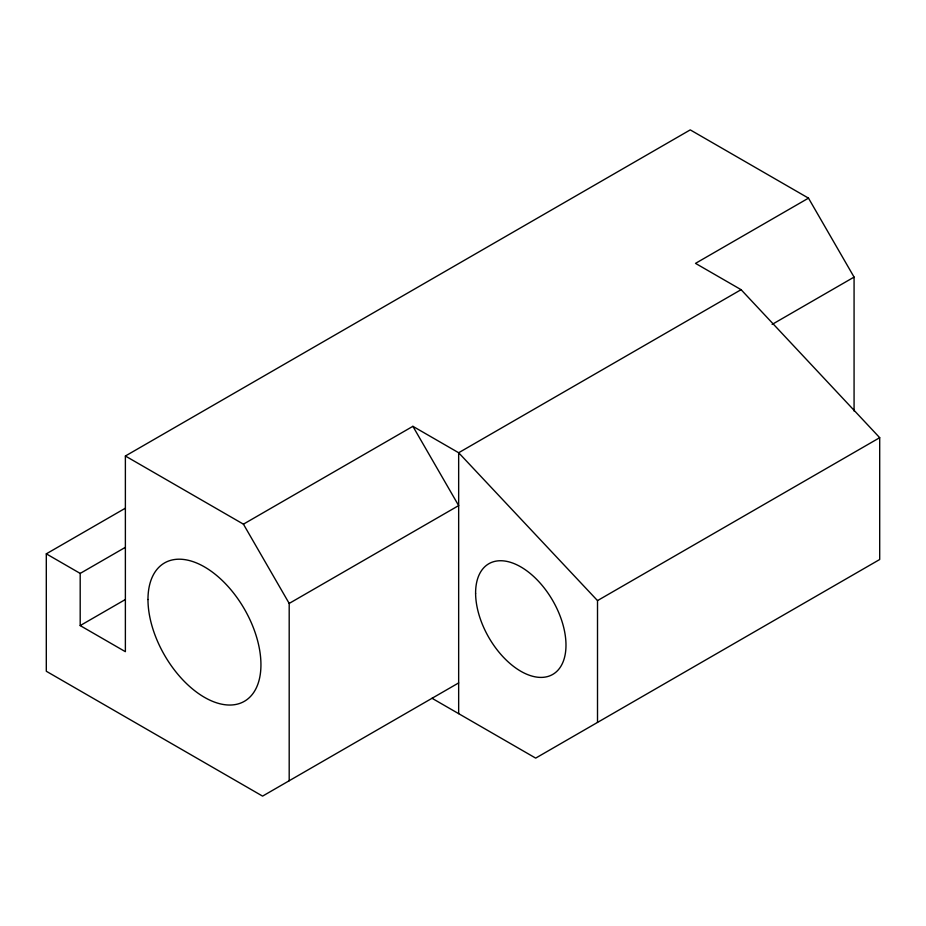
<?xml version="1.0" encoding="UTF-8"?>
<svg xmlns="http://www.w3.org/2000/svg" width="926" height="926" viewBox="0 0 926 926"><rect width="100%" height="100%" fill="white"/><g stroke="black" fill="none" stroke-linecap="round" stroke-linejoin="round"><path stroke-width="1.39" d="M125.276 547.382L80.192 573.414L80.192 625.594L125.38 651.684L125.38 456.009L690.252 129.883L808.491 198.141L854.073 277.094L854.073 411.063M458.659 682.913L262.579 796.117L46.3 671.257L46.3 553.841L125.207 508.293M125.38 456.009L243.422 524.162L412.892 426.319L458.659 452.745L597.513 600.604L597.513 722.419M808.491 198.141L695.507 263.366L741.089 289.676L879.7 437.685L879.7 559.501L535.679 758.116L432.037 698.285M80.192 625.594L125.38 599.504M741.089 289.676L458.659 452.745L458.659 713.645M772.134 324.401L854.073 277.094M289.19 780.757L289.19 603.428L458.659 505.596L412.892 426.319M597.513 600.604L879.7 437.685M46.3 553.841L80.192 573.414M243.422 524.162L289.19 603.428M147.975 599.504A79.891 46.126 60 0 0 232.704 704.906A79.891 46.126 60 0 0 232.704 591.934A79.891 46.126 60 0 0 147.975 599.504M475.605 593.369A63.906 36.901 60 0 0 543.678 677.276A63.906 36.901 60 0 0 543.099 586.563A63.906 36.901 60 0 0 475.605 593.369"/></g></svg>
